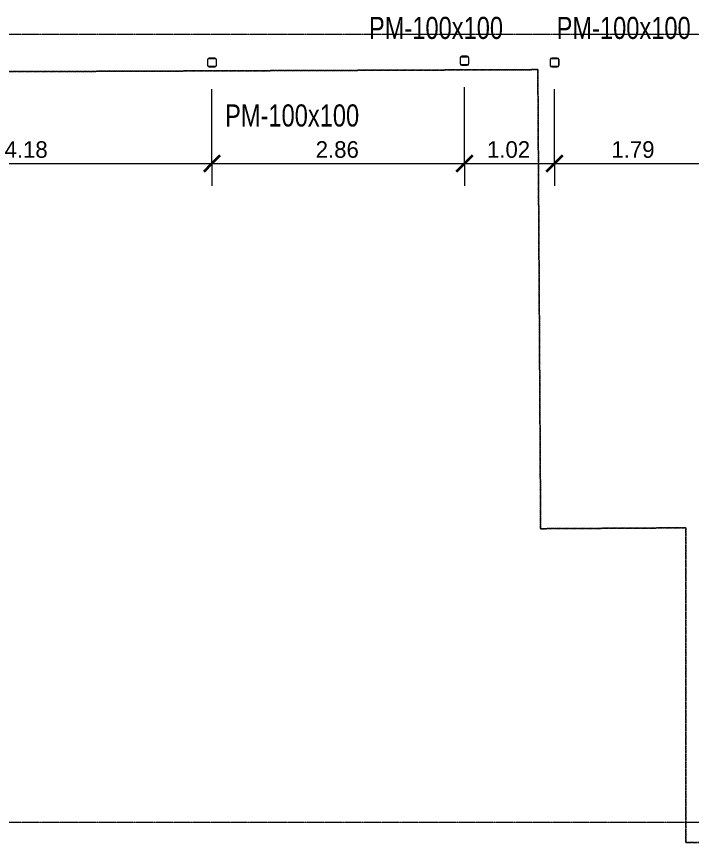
# Model space of a CAD drawing. Header units: centimetres. Extents: x -13763 to -5005, y -754 to 6606.
# Drawn here: x -12145 to -11382, y 1308 to 2241 of the extents above; entities that cross this region are included whole.
import ezdxf

# ---------------------------------------------------------------- set-up
doc = ezdxf.new("R2010")
doc.units = ezdxf.units.CM
doc.linetypes.add('_Overhead', pattern=[0.47625, 0.3175, -0.15875])
doc.linetypes.add('Grid Line', pattern=[2.2225, 1.27, -0.3175, 0.3175, -0.3175])
for name, color, linetype, lineweight in [('A-ANNO-DIMS', 7, 'Continuous', 9), ('A-ANNO-DIMS-125', 7, 'Continuous', 9), ('A-FLOR', 7, 'Continuous', 9), ('S-COLS', 7, 'Continuous', 9), ('S-COLS-IDEN', 7, 'Continuous', 9), ('S-GRID', 7, 'Continuous', 9)]:
    doc.layers.add(name, color=color, linetype=linetype, lineweight=lineweight)
doc.styles.add('Century Gothic', font='GOTHIC.TTF', dxfattribs={"width": 0.8, "height": 25})
doc.styles.add('Century Gothic_1', font='GOTHIC.TTF', dxfattribs={"height": 18.75})
doc.dimstyles.new('FCA_N_Cotas_E100_1', dxfattribs={"dimscale": 30.48, "dimtxt": 19.578155, "dimasz": 0.615157, "dimexe": 0.82021, "dimexo": 0.82021, "dimgap": 0.04101, "dimtad": 1, "dimlfac": 0.01, "dimrnd": 0.01, "dimzin": 0, "dimdsep": 46, "dimtxsty": 'Century Gothic_1', "dimblk1": 'OBLIQUE', "dimblk2": 'OBLIQUE', "dimsah": 1, "dimcen": 0.09, "dimdle": 0.82021, "dimadec": 3, "dimazin": 2, "dimtfac": 1, "dimtdec": 4, "dimtix": 1, "dimtmove": 0, "dimatfit": 3, "dimfxl": 1, "dimtvp": 1, "dimtolj": 1, "dimtzin": 0, "dimarcsym": 2})

# ---------------------------------------------------------------- blocks, each defined once
blk = doc.blocks.new('HSS Rectangular-Column - 100 x 100 mm-V7-N01 - Planta - Detalle planta 02')
at = {"layer": 'S-COLS'}
h = blk.add_hatch(dxfattribs=at)
h.set_pattern_fill('FP_13', color=256, style=0, pattern_type=2)
h.set_pattern_definition([(45, (8958.09, -2921.813), (-31.4309, 31.4309), []), (45, (8958.09, -2874.19), (-31.4309, 31.4309), [])])
h.paths.add_polyline_path([(-3.1, -5), (3.09, -5), (4.44, -4.44), (5, -3.1), (5, 3.09), (4.44, 4.44), (3.09, 5), (-3.1, 5), (-4.44, 4.44), (-5, 3.09), (-5, -3.1), (-4.44, -4.44)])
h.paths.add_polyline_path([(3.65, -4.6), (-3.65, -4.6), (-4.32, -4.32), (-4.6, -3.65), (-4.6, 3.65), (-4.32, 4.32), (-3.65, 4.6), (3.65, 4.6), (4.32, 4.32), (4.6, 3.65), (4.6, -3.65), (4.32, -4.32)])
at = {"layer": 'S-COLS', "lineweight": 18}
for p, q in [((-5, 3.09), (-5, -3.1)), ((-4.6, -3.65), (-4.6, 3.65)), ((-3.65, 4.6), (3.65, 4.6)), ((3.09, 5), (-3.1, 5)), ((4.6, 3.65), (4.6, -3.65)), ((5, -3.1), (5, 3.09)), ((3.65, -4.6), (-3.65, -4.6)), ((-3.1, -5), (3.09, -5))]:
    blk.add_line(p, q, dxfattribs=at)
for centre, radius, start, end in [((-3.1, 3.09), 1.9, 90, 180), ((-3.65, 3.65), 0.952, 90, 180), ((3.09, 3.09), 1.91, 360, 90), ((3.65, 3.65), 0.953, 0, 90), ((-3.1, -3.1), 1.91, 180, 270), ((-3.65, -3.65), 0.953, 180, 270), ((3.09, -3.1), 1.9, 270, 360), ((3.65, -3.65), 0.952, 270, 0)]:
    blk.add_arc(centre, radius, start, end, dxfattribs=at)
blk = doc.blocks.new('HSS Rectangular-Column - 100 x 100 mm-V8-N01 - Planta - Detalle planta 02')
at = {"layer": 'S-COLS', "lineweight": 18}
for p, q in [((-5, 3.095), (-5, -3.095)), ((-4.6, -3.6475), (-4.6, 3.6475)), ((-3.6475, 4.6), (3.6475, 4.6)), ((3.095, 5), (-3.095, 5)), ((4.6, 3.6475), (4.6, -3.6475)), ((5, -3.095), (5, 3.095)), ((3.6475, -4.6), (-3.6475, -4.6)), ((-3.095, -5), (3.095, -5))]:
    blk.add_line(p, q, dxfattribs=at)
for centre, radius, start, end in [((-3.095, 3.095), 1.905, 90, 180), ((-3.6475, 3.6475), 0.9525, 90, 180), ((3.095, 3.095), 1.905, 360, 90), ((3.6475, 3.6475), 0.9525, 0, 90), ((-3.095, -3.095), 1.905, 180, 270), ((-3.6475, -3.6475), 0.9525, 180, 270), ((3.095, -3.095), 1.905, 270, 360), ((3.6475, -3.6475), 0.9525, 270, 0)]:
    blk.add_arc(centre, radius, start, end, dxfattribs=at)
blk = doc.blocks.new('HSS Rectangular-Column - 100 x 100 mm-V9-N01 - Planta - Detalle planta 02')
at = {"layer": 'S-COLS'}
h = blk.add_hatch(dxfattribs=at)
h.set_pattern_fill('FP_14', color=256, style=0, pattern_type=2)
h.set_pattern_definition([(45, (8570.687, -2921.813), (-31.4309, 31.4309), []), (45, (8570.687, -2874.19), (-31.4309, 31.4309), [])])
h.paths.add_polyline_path([(3.09, -5), (4.44, -4.44), (5, -3.1), (5, 3.09), (4.44, 4.44), (3.09, 5), (-3.1, 5), (-4.44, 4.44), (-5, 3.09), (-5, -3.1), (-4.44, -4.44), (-3.1, -5)])
h.paths.add_polyline_path([(3.65, -4.6), (-3.65, -4.6), (-4.32, -4.32), (-4.6, -3.65), (-4.6, 3.65), (-4.32, 4.32), (-3.65, 4.6), (3.65, 4.6), (4.32, 4.32), (4.6, 3.65), (4.6, -3.65), (4.32, -4.32)])
at = {"layer": 'S-COLS', "lineweight": 18}
for p, q in [((-5, 3.09), (-5, -3.1)), ((-4.6, -3.65), (-4.6, 3.65)), ((-3.65, 4.6), (3.65, 4.6)), ((3.09, 5), (-3.1, 5)), ((4.6, 3.65), (4.6, -3.65)), ((5, -3.1), (5, 3.09)), ((3.65, -4.6), (-3.65, -4.6)), ((-3.1, -5), (3.09, -5))]:
    blk.add_line(p, q, dxfattribs=at)
for centre, radius, start, end in [((-3.1, 3.09), 1.9, 90, 180), ((-3.65, 3.65), 0.952, 90, 180), ((3.09, 3.09), 1.91, 360, 90), ((3.65, 3.65), 0.953, 0, 90), ((-3.1, -3.1), 1.91, 180, 270), ((-3.65, -3.65), 0.953, 180, 270), ((3.09, -3.1), 1.9, 270, 360), ((3.65, -3.65), 0.952, 270, 0)]:
    blk.add_arc(centre, radius, start, end, dxfattribs=at)
blk = doc.blocks.new('DIMBLOCK42-N01 - Planta - Detalle planta 02')
at = {"layer": 'A-ANNO-DIMS-125'}
for p, q in [((-12342.45, 2075.1), (-12342.45, 2159.32)), ((-11924.22, 2075.1), (-11924.22, 2159.32)), ((-12342.45, 2075.1), (-11924.22, 2075.1)), ((-12342.45, 2075.1), (-12342.45, 2050.1)), ((-11924.22, 2075.1), (-11924.22, 2050.1))]:
    blk.add_line(p, q, dxfattribs=at)
at = {"layer": 'A-ANNO-DIMS-125', "lineweight": 35}
for p, q in [((-12342.45, 2075.1), (-12333.07, 2084.47)), ((-11924.22, 2075.1), (-11914.85, 2084.47)), ((-12342.45, 2075.1), (-12351.82, 2065.72)), ((-11924.22, 2075.1), (-11933.6, 2065.72))]:
    blk.add_line(p, q, dxfattribs=at)
at = {"layer": 'A-ANNO-DIMS-125', "color": 0, "insert": (-12158.82, 2100.38), "char_height": 18.75, "width": 61.1584, "attachment_point": 1, "line_spacing_factor": 0.984502, "style": 'Century Gothic_1'}
blk.add_mtext('4.18', dxfattribs=at)
blk = doc.blocks.new('_Oblique')
at = {"color": 0, "linetype": 'ByBlock', "lineweight": -2}
blk.add_line((-0.5, -0.5), (0.5, 0.5), dxfattribs=at)
blk = doc.blocks.new('DIMBLOCK43-N01 - Planta - Detalle planta 02')
at = {"layer": 'A-ANNO-DIMS-125'}
for p, q in [((-11924.22, 2075.1), (-11924.22, 2159.32)), ((-11638.71, 2075.1), (-11638.71, 2161.32)), ((-11924.22, 2075.1), (-11638.71, 2075.1)), ((-11924.22, 2075.1), (-11924.22, 2050.1)), ((-11638.71, 2075.1), (-11638.71, 2050.1))]:
    blk.add_line(p, q, dxfattribs=at)
at = {"layer": 'A-ANNO-DIMS-125', "lineweight": 35}
for p, q in [((-11924.22, 2075.1), (-11914.85, 2084.47)), ((-11638.71, 2075.1), (-11629.34, 2084.47)), ((-11924.22, 2075.1), (-11933.6, 2065.72)), ((-11638.71, 2075.1), (-11648.09, 2065.72))]:
    blk.add_line(p, q, dxfattribs=at)
at = {"layer": 'A-ANNO-DIMS-125', "color": 0, "insert": (-11806.95, 2100.38), "char_height": 18.75, "width": 61.1584, "attachment_point": 1, "line_spacing_factor": 0.984502, "style": 'Century Gothic_1'}
blk.add_mtext('2.86', dxfattribs=at)
blk = doc.blocks.new('DIMBLOCK44-N01 - Planta - Detalle planta 02')
at = {"layer": 'A-ANNO-DIMS-125'}
for p, q in [((-11638.71, 2075.1), (-11638.71, 2161.32)), ((-11536.82, 2075.1), (-11536.82, 2159.32)), ((-11638.71, 2075.1), (-11536.82, 2075.1)), ((-11638.71, 2075.1), (-11638.71, 2050.1)), ((-11536.82, 2075.1), (-11536.82, 2050.1))]:
    blk.add_line(p, q, dxfattribs=at)
at = {"layer": 'A-ANNO-DIMS-125', "lineweight": 35}
for p, q in [((-11638.71, 2075.1), (-11629.34, 2084.47)), ((-11536.82, 2075.1), (-11527.44, 2084.47)), ((-11638.71, 2075.1), (-11648.09, 2065.72)), ((-11536.82, 2075.1), (-11546.19, 2065.72))]:
    blk.add_line(p, q, dxfattribs=at)
at = {"layer": 'A-ANNO-DIMS-125', "color": 0, "insert": (-11613.25, 2100.38), "char_height": 18.75, "width": 61.1584, "attachment_point": 1, "line_spacing_factor": 0.984502, "style": 'Century Gothic_1'}
blk.add_mtext('1.02', dxfattribs=at)
blk = doc.blocks.new('DIMBLOCK45-N01 - Planta - Detalle planta 02')
at = {"layer": 'A-ANNO-DIMS-125'}
for p, q in [((-11536.82, 2075.1), (-11536.82, 2159.32)), ((-11357.35, 2075.1), (-11357.35, 2100.1)), ((-11536.82, 2075.1), (-11332.35, 2075.1)), ((-11536.82, 2075.1), (-11536.82, 2050.1)), ((-11357.35, 2075.1), (-11357.35, 2063.36))]:
    blk.add_line(p, q, dxfattribs=at)
at = {"layer": 'A-ANNO-DIMS-125', "lineweight": 35}
for p, q in [((-11536.82, 2075.1), (-11527.44, 2084.47)), ((-11357.35, 2075.1), (-11347.98, 2084.47)), ((-11536.82, 2075.1), (-11546.19, 2065.72)), ((-11357.35, 2075.1), (-11366.73, 2065.72))]:
    blk.add_line(p, q, dxfattribs=at)
at = {"layer": 'A-ANNO-DIMS-125', "color": 0, "insert": (-11472.57, 2100.38), "char_height": 18.75, "width": 61.1584, "attachment_point": 1, "line_spacing_factor": 0.984502, "style": 'Century Gothic_1'}
blk.add_mtext('1.79', dxfattribs=at)

msp = doc.modelspace()

# ---------------------------------------------------------------- linework, layer by layer
at = {"layer": 'A-FLOR', "color": 8, "linetype": '_Overhead', "true_color": 0x808080}
for p, q in [((-11555.745, 2181.263), (-12420.139, 2177.954)), ((-12420.139, 2177.954), (-11555.745, 2181.263)), ((-11552.587, 1662.408), (-11555.745, 2181.263)), ((-11555.745, 2181.263), (-11552.587, 1662.408)), ((-11388.747, 1663.403), (-11552.587, 1662.408)), ((-11552.587, 1662.408), (-11388.747, 1663.403)), ((-11388.247, 1663.403), (-11388.747, 1663.403)), ((-11388.747, 1663.403), (-11388.247, 1663.403)), ((-11388.247, 1307.76), (-11388.247, 1663.403)), ((-11388.247, 1663.403), (-11388.247, 1307.76)), ((-11182.132, 1308.316), (-11388.247, 1307.76)), ((-11388.247, 1307.76), (-11182.132, 1308.316))]:
    msp.add_line(p, q, dxfattribs=at)
at = {"layer": 'S-GRID', "color": 253, "linetype": 'Grid Line', "true_color": 0xaaaaaa}
for p, q in [((-13687.863, 2221.376), (-10657.535, 2221.376)), ((-13687.863, 1330.773), (-10657.535, 1330.773))]:
    msp.add_line(p, q, dxfattribs=at)

# ---------------------------------------------------------------- block references
at = {"layer": 'S-COLS'}
for name, p in [('HSS Rectangular-Column - 100 x 100 mm-V7-N01 - Planta - Detalle planta 02', (-11924.221, 2189.324)), ('HSS Rectangular-Column - 100 x 100 mm-V8-N01 - Planta - Detalle planta 02', (-11638.712, 2191.324)), ('HSS Rectangular-Column - 100 x 100 mm-V9-N01 - Planta - Detalle planta 02', (-11536.816, 2189.324))]:
    msp.add_blockref(name, p, dxfattribs=at)

# ---------------------------------------------------------------- texts
at = {"layer": 'S-COLS-IDEN', "char_height": 25, "width": 196.41344, "attachment_point": 1, "style": 'Century Gothic'}
for insert in [(-11746.74, 2240.933), (-11534.527, 2240.933), (-11909.44, 2141.981)]:
    msp.add_mtext('PM-100x100', dxfattribs=dict(at, insert=insert))

# ---------------------------------------------------------------- dimensions: what is measured, and where the dimension line sits
at = {"layer": 'A-ANNO-DIMS'}
for base, p1, p2, override, picture, middle in [((-11638.712, 2075.098), (-11924.221, 2184.324), (-11638.712, 2186.324), {"dimpost": '<>', "dimfxl": 285.516472}, 'DIMBLOCK43-N01 - Planta - Detalle planta 02', (-11781.466, 2086.195)), ((-11536.816, 2075.098), (-11638.712, 2186.324), (-11536.816, 2184.324), {"dimpost": '<>', "dimfxl": 101.915794}, 'DIMBLOCK44-N01 - Planta - Detalle planta 02', (-11587.764, 2086.195)), ((-11924.221, 2075.098), (-12342.45, 2184.324), (-11924.221, 2184.324), {"dimpost": '<>', "dimfxl": 418.228627}, 'DIMBLOCK42-N01 - Planta - Detalle planta 02', (-12133.335, 2086.195)), ((-11357.354, 2075.098), (-11536.816, 2184.324), (-11357.354, 2088.357), {"dimpost": '<>', "dimfxl": 203.509523}, 'DIMBLOCK45-N01 - Planta - Detalle planta 02', (-11447.085, 2086.195))]:
    dim = msp.add_linear_dim(base=base, p1=p1, p2=p2, dimstyle='FCA_N_Cotas_E100_1', override=override, dxfattribs=at)
    dim.commit()
    dim.dimension.update_dxf_attribs({"geometry": picture, "text_midpoint": middle})

doc.saveas('drawing.dxf')
